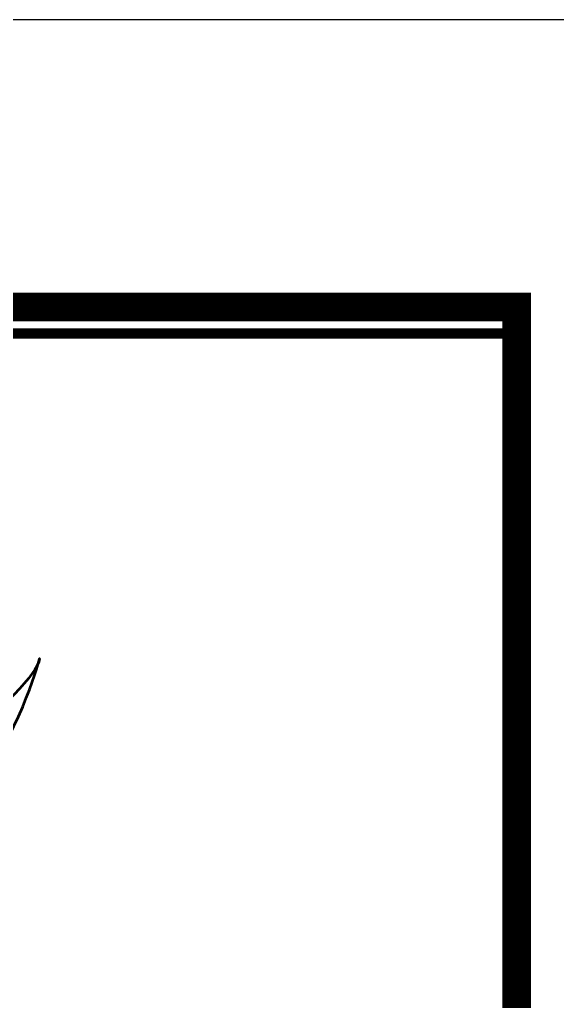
# Model space of a CAD drawing. Extents: x -2746917 to -971774, y -3334247 to -3250358.
# Drawn here: x -2362500 to -2360627, y -3277590 to -3274173 of the extents above; entities that cross this region are included whole.
import ezdxf

# ---------------------------------------------------------------- set-up
doc = ezdxf.new("R2010")
doc.units = 0
doc.header["$LTSCALE"] = 1000
doc.header["$MEASUREMENT"] = 0
doc.layers.get('0').update_dxf_attribs({"linetype": 'CONTINUOUS'})
doc.layers.add('PUB_TITLE', color=4, linetype='CONTINUOUS')
doc.layers.add('yichutu', color=7, linetype='CONTINUOUS', true_color=0xffffff, plot=False)

# ---------------------------------------------------------------- blocks, each defined once
blk = doc.blocks.new('yct-743-420-74300-42000-100-2002.0')
at = {"layer": 'yichutu', "color": 7, "true_color": 0xffffff}
blk.add_lwpolyline([(0, 0), (0, 42000), (74300, 42000), (74300, 0)], close=True, dxfattribs=at)
blk = doc.blocks.new('A$C6B365CFD')
at = {"layer": 'PUB_TITLE'}
blk.add_lwpolyline([(-70466.7, -17092.6), (-70466.7, 24907.4), (3833.3, 24907.4), (3833.3, -17092.6)], close=True, dxfattribs=at)
at = {"layer": 'PUB_TITLE', "const_width": 100}
blk.add_lwpolyline([(2833.3, -16092.6), (2833.3, 23907.4), (-69753.4, 23907.4), (-69753.4, -16092.6), (2833.3, -16092.6)], dxfattribs=at)
at = {"layer": 'PUB_TITLE', "color": 4, "const_width": 35.1}
blk.add_lwpolyline([(-2414.4, 18738.3), (2806.7, 18738.3), (2806.7, 23814.9), (-2414.4, 23814.9)], close=True, dxfattribs=at)
at = {"layer": 'PUB_TITLE', "color": 4, "lineweight": 53}
for points, knots in [([(844.2, 22979.6), (1260.8, 22912.7), (929, 22425.9), (495.5, 22240.2), (801.3, 22454.6), (1002.3, 22857.8), (473.6, 22726.2), (473.6, 22726.2), (394.1, 22193.3), (394.1, 22193.3), (179.9, 22093.3), (26.1, 22068.3), (-73.4, 22080.8), (-73.4, 22080.8), (-0.4, 22648.1), (-0.4, 22648.1), (-361.7, 22646.4), (-830.5, 22367.3), (-890.9, 22343.4), (-405, 22746.9), (246.8, 23075.6), (844.2, 22979.6)], [0, 0, 0, 0, 1, 1, 1, 2, 2, 2, 3, 3, 3, 4, 4, 4, 5, 5, 5, 6, 6, 6, 7, 7, 7, 7]), ([(-94.2, 22240.9), (-94.2, 22240.9), (-450.9, 21818.3), (214.7, 22036.8), (710.1, 22194.6), (1150.6, 22573.3), (1171.9, 22683.2), (1171.9, 22683.2), (1113.6, 22455.4), (976.1, 22268.8), (961.5, 22222.5), (552.7, 21782), (68.6, 21770), (-226.1, 21755.8), (-461.1, 21965.8), (-94.2, 22240.9)], [0, 0, 0, 0, 1, 1, 1, 2, 2, 2, 3, 3, 3, 4, 4, 4, 5, 5, 5, 5])]:
    blk.add_open_spline(points, degree=3, knots=knots, dxfattribs=at)

msp = doc.modelspace()

# ---------------------------------------------------------------- block references
at = {"ltscale": 1.5}
msp.add_blockref('A$C6B365CFD', (-2363601.94, -3299080.41), dxfattribs=at)
at = {"layer": 'yichutu'}
msp.add_blockref('yct-743-420-74300-42000-100-2002.0', (-2434068.65, -3316173.05), dxfattribs=at)

doc.saveas('drawing.dxf')
